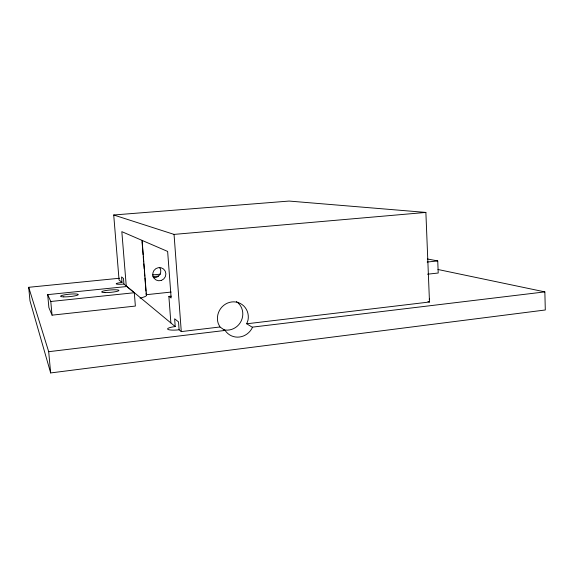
<?xml version="1.0" encoding="UTF-8"?>
<svg xmlns="http://www.w3.org/2000/svg" width="574" height="574" viewBox="0 0 574 574"><rect width="100%" height="100%" fill="white"/><g stroke="black" fill="none" stroke-linecap="round" stroke-linejoin="round"><path stroke-width="0.86" d="M246.741 323.793L248.033 320.055A16.065 15.247 -60.2 0 0 231.796 301.946A16.065 15.247 -60.2 0 0 218.271 323.571L219.986 326.979L225.259 330.646A16.431 15.555 -60.4 0 0 252.481 327.359L246.741 323.793L429.488 302.003L425.879 212.423L289.117 201.065L113.717 214.992L119.069 280.012L122.004 282.444A6.795 0.883 -4.8 0 0 116.249 283.929A6.795 0.883 -4.8 0 0 123.934 284.044L175.214 326.563A9.593 1.801 -4.7 0 0 167.766 329.282A9.593 1.801 -4.7 0 0 179.102 329.785L181.284 331.593L219.986 326.979M119.514 278.239L28.7 287.301L29.984 300.862L50.663 372.935L545.3 309.982L544.855 291.886L437.955 269.493M28.7 287.301L48.697 351.697L225.152 330.423M252.467 327.13L544.855 291.886M52.04 315.162L135.371 306.064L134.302 292.733L126.811 286.519L47.685 294.641L48.883 307.578L52.04 315.162L50.785 301.493L47.685 294.641M427.522 274.193L438.213 273.023L437.747 260.933L427.365 258.96M50.785 301.493L134.302 292.733M427.171 262.045L437.747 260.933M140.063 298.107A22.616 3.3 -4.9 0 0 146.227 294.706L171.131 292.066M152.462 274.953L160.476 274.157M152.763 276.632L158.446 276.058M113.717 214.992L174.051 234.4L425.879 212.423M427.939 301.558L429.488 302.003M170.88 322.968L168.871 296.421L171.145 297.985L167.637 251.434L121.832 231.652L126.251 285.967M48.697 351.697L50.663 372.935M123.934 284.044L123.475 278.462L121.552 276.948L122.004 282.444M142.108 240.355L146.449 295.545M142.051 241.647L143.091 254.906M143.235 256.678L143.651 261.988M143.787 263.753L144.203 269.062M144.347 270.828L144.763 276.137M144.906 277.902L145.394 284.094M145.531 285.866L145.947 291.169M146.09 292.941L146.227 294.706M174.051 234.4L181.284 331.593M179.102 329.785L178.514 321.878L174.632 318.814L175.214 326.563M159.658 267.534A6.465 6.336 -51.3 0 1 159.242 275.326L158.001 276.467A6.465 6.336 -51.3 0 1 153.229 277.594M236.431 301.587A15.713 14.946 -59.9 0 1 241.274 320.823A15.713 14.946 -59.9 0 1 223.315 329.67M168.871 296.421A32.115 5.008 -4.5 0 1 171.253 296.177M429.352 298.853A8.969 1.5 -1.8 0 1 429.216 299.635M63.786 296.873A8.883 1.213 -5.4 0 0 78.15 294.814A8.883 1.213 -5.4 0 0 66.369 294.548A8.883 1.213 -5.4 0 0 63.786 296.873M105.035 292.582A8.689 1.198 -5 0 0 118.847 290.595A8.689 1.198 -5 0 0 106.886 290.365A8.689 1.198 -5 0 0 105.035 292.582M161.481 280.363A6.666 6.515 -52.5 0 0 163.597 269.07A6.666 6.515 -52.5 0 0 152.856 273.088A6.666 6.515 -52.5 0 0 161.481 280.363"/></g></svg>
